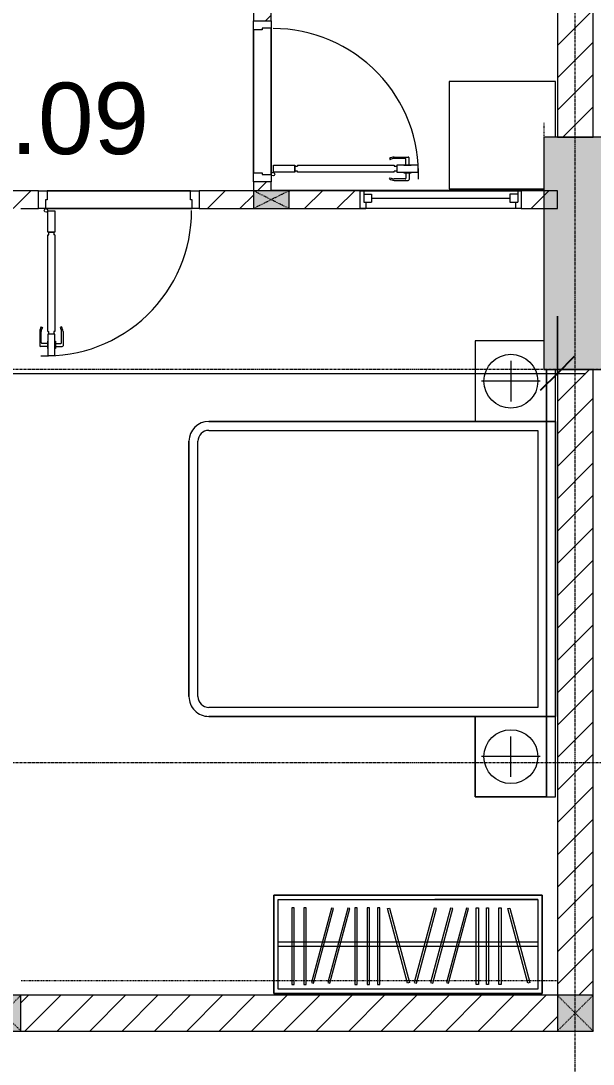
# Model space of a CAD drawing. Header units: millimetres. Extents: x 1591 to 240306, y -15958 to 82755.
# Drawn here: x 85254 to 88454, y 35352 to 41187 of the extents above; entities that cross this region are included whole.
import ezdxf

# ---------------------------------------------------------------- set-up
doc = ezdxf.new("R2010")
doc.units = ezdxf.units.MM
for name, pattern in [('Dash', [6, 3, -3]), ('Dash 1_8_', [6.35, 3.175, -3.175]), ('Grid Line', [22.225, 12.7, -3.175, 3.175, -3.175])]:
    doc.linetypes.add(name, pattern=pattern)
for name, color, linetype, lineweight in [('0-1', 7, 'Continuous', 5), ('A-ANNO-DIMS', 211, 'Continuous', 9), ('A-ANNO-DIMS-160', 211, 'Continuous', 9), ('A-AREA', 32, 'Dash 1_8_', 9), ('A-AREA-IDEN', 2, 'Continuous', 9), ('A-DETL-GENF-1', 9, 'Continuous', 9), ('A-DOOR-1', 254, 'Continuous', 9), ('A-DOOR-2', 9, 'Continuous', 9), ('A-FLOR-1', 250, 'Continuous', 9), ('A-FLOR-2', 9, 'Continuous', 9), ('A-GLAZ-1', 254, 'Continuous', 9), ('A-GLAZ-2', 9, 'Continuous', 9), ('A-WALL-1', 253, 'Continuous', 18), ('A-WALL-2', 9, 'Continuous', 9), ('A-WALL-3', 113, 'Continuous', 18), ('A-WALL-PATT-1', 10, 'Continuous', 9), ('A-WALL-PATT-2', 111, 'Continuous', 9), ('G-IMPT-1', 254, 'Continuous', 9), ('I-FURN-1', 254, 'Continuous', 9), ('S-COLS', 52, 'Continuous', 9), ('S-COLS-1', 52, 'Continuous', 5), ('S-COLS-2', 7, 'Continuous', 18), ('S-COLS-3', 254, 'Continuous', 9), ('S-COLS-4', 253, 'Continuous', 18), ('S-COLS-5', 52, 'Continuous', 18), ('S-COLS-HDLN', 52, 'Dash', 9), ('S-COLS-HDLN-1', 9, 'Dash', 9), ('S-GRID-1', 1, 'Grid Line', 9)]:
    doc.layers.add(name, color=color, linetype=linetype, lineweight=lineweight)
doc.styles.add('Arial_6', font='arial_0.ttf', dxfattribs={"height": 400})
doc.styles.add('UTM Avo', font='UTM Avo.ttf', dxfattribs={"width": 0.9, "height": 400})
doc.dimstyles.new('1_Dim_chi_tiet_2_5_1', dxfattribs={"dimscale": 304.8, "dimtxt": 399.720379, "dimasz": 0.629921, "dimexe": 0.524934, "dimexo": 0.0625, "dimgap": 0.052493, "dimtad": 1, "dimdec": 0, "dimrnd": 5, "dimzin": 0, "dimdsep": 46, "dimtxsty": 'UTM Avo', "dimblk1": 'OBLIQUE', "dimblk2": 'OBLIQUE', "dimsah": 1, "dimcen": 0.09, "dimdle": 0.524934, "dimazin": 0, "dimtfac": 1, "dimtdec": 4, "dimtix": 1, "dimtmove": 0, "dimatfit": 3, "dimfxl": 1.049869, "dimfxlon": 1, "dimtvp": 1, "dimtolj": 1, "dimtzin": 0, "dimarcsym": 2})
pattern_1 = [(45, (0, 0), (-90.50967, 90.50967), [])]
pattern_2 = [(45, (11001.35, 0), (-90.50967, 90.50967), [])]

# ---------------------------------------------------------------- blocks, each defined once
blk = doc.blocks.new('NCV_TKTC_KET CAU_rvt-1-TKCS_MB TẦNG 3-4')
at = {"layer": 'S-COLS-1'}
blk.add_hatch(color=256, dxfattribs=at).paths.add_polyline_path([(77527.6, 39236.9), (77527.6, 40536.9), (77177.6, 40536.9), (77177.6, 39236.9)])
at = {"layer": 'A-FLOR-1'}
blk.add_line((77177.6, 40237.8), (75652.6, 40237.8), dxfattribs=at)
at = {"layer": 'S-COLS-2'}
for p, q in [((77527.6, 40536.9), (77177.6, 40536.9)), ((77177.6, 40536.9), (77177.6, 39236.9)), ((77177.6, 39236.9), (77527.6, 39236.9))]:
    blk.add_line(p, q, dxfattribs=at)
blk = doc.blocks.new('DOOR_CW_01 CANH MO-PANEL KINH - DIW_01-900x2200-CỬA GỖ VÂN LAMINATE-553375-TKCS_MB TẦNG 3-4')
at = {"layer": 'A-DETL-GENF-1'}
for p, q in [((-397, -182), (-397, -62)), ((-397, -62), (-357, -62)), ((-357, -62), (-357, -182)), ((-357, -182), (-397, -182)), ((-397, -196), (-391, -196)), ((-397, -738), (-397, -196)), ((-391, -196), (-391, -182)), ((-391, -182), (-363, -182)), ((-363, -182), (-363, -196)), ((-357, -196), (-363, -196)), ((-357, -196), (-357, -738)), ((-442, -737), (-442, -816.5)), ((-434, -799.5), (-434, -737)), ((-433.9, -711.2), (-427.3, -715.8)), ((-397, -738), (-391, -738)), ((-357, -752), (-397, -752)), ((-397, -752), (-397, -872)), ((-391, -752), (-391, -738)), ((-363, -752), (-391, -752)), ((-357, -738), (-363, -738)), ((-363, -738), (-363, -752)), ((-357, -872), (-357, -752)), ((-320.1, -711.2), (-326.7, -715.8)), ((-320, -799.5), (-320, -737)), ((-312, -737), (-312, -816.5)), ((-399, -803.5), (-430, -803.5)), ((-399, -792.2), (-399, -831.8)), ((-397, -792.2), (-399, -792.2)), ((-397, -792.2), (-397, -831.8)), ((-357, -792.2), (-357, -831.8)), ((-357, -792.2), (-355, -792.2)), ((-355, -792.2), (-355, -831.8)), ((-355, -803.5), (-324, -803.5)), ((-399, -820.5), (-438, -820.5)), ((-399, -831.8), (-397, -831.8)), ((-397, -872), (-357, -872)), ((-355, -831.8), (-357, -831.8)), ((-355, -820.5), (-316, -820.5))]:
    blk.add_line(p, q, dxfattribs=at)
blk.add_circle((-407, -60), 10, dxfattribs=at)
for centre, radius, start, end in [((-407, -60), 814, 268, 0), ((-397, -737), 45, 145, 180), ((-397, -737), 37, 145, 180), ((-357, -737), 37, 0, 35), ((-357, -737), 45, 360, 35), ((-438, -816.5), 4, 180, 270), ((-430, -799.5), 4, 180, 270), ((-324, -799.5), 4, 270, 0), ((-316, -816.5), 4, 270, 0)]:
    blk.add_arc(centre, radius, start, end, dxfattribs=at)
at = {"layer": 'A-DOOR-2'}
for p, q in [((-450, -50), (-450, 50)), ((-450, 50), (-400, 50)), ((-400, 50), (-400, 0)), ((400, 0), (400, 50)), ((400, 50), (450, 50)), ((450, 50), (450, -50)), ((-410, -50), (-450, -50)), ((-410, 0), (-410, -50)), ((-400, 0), (-410, 0)), ((-407, -50), (-382, -50)), ((410, 0), (400, 0)), ((410, -50), (410, 0)), ((450, -50), (410, -50))]:
    blk.add_line(p, q, dxfattribs=at)
blk = doc.blocks.new('M_Fixed - 900 x 1400-901190-TKCS_MB TẦNG 3-4')
at = {"layer": 'A-GLAZ-2'}
for p, q in [((-450, 63), (-431, 63)), ((-431, 63), (-431, 0)), ((431, 63), (431, 0)), ((448.9, 63), (431, 63)), ((-431, 44), (-387, 44)), ((-387, 44), (-387, 0)), ((-387, 22), (387, 22)), ((387, 44), (387, 0)), ((431, 44), (387, 44)), ((-450, -37), (-418, -37)), ((-431, 0), (-387, 0)), ((-418, 0), (-418, -37)), ((387, 0), (431, 0)), ((418, 0), (418, -37)), ((450, -37), (418, -37))]:
    blk.add_line(p, q, dxfattribs=at)
blk = doc.blocks.new('GIUONG NGU-2TAB-1600x2000 - GIUONG NGU-2TAB-1600x2000-V182-TKCS_MB TẦNG 3-4')
at = {"layer": 'I-FURN-1'}
for p, q in [((458.5, 0), (168.3, 0)), ((458.5, -50), (458.5, 0)), ((2108.2, 0), (458.5, 0)), ((458.5, 0), (458.5, -50)), ((458.5, 0), (2108.2, 0)), ((2108.2, -50), (2108.2, 0)), ((458.5, -50), (168.3, -50)), ((168.3, -50), (458.5, -50)), ((458.5, -50), (168.3, -50)), ((458.5, -450.3), (458.5, -50)), ((2108.2, -50), (458.5, -50)), ((458.5, -50), (458.5, -1938.9)), ((458.5, -50), (2108.2, -50)), ((458.5, -1938.9), (458.5, -50)), ((458.5, -450.3), (458.5, -50)), ((458.5, -50), (2108.2, -50)), ((2558.2, 0), (2108.2, 0)), ((2108.2, 0), (2108.2, -50)), ((2558.2, -50), (2108.2, -50)), ((2108.2, -50), (2108.2, -450.3)), ((2108.2, -1938.9), (2108.2, -50)), ((2108.2, -50), (2558.2, -50)), ((2108.2, -50), (2558.2, -50)), ((2108.2, -450.3), (2108.2, -50)), ((2108.2, -50), (2108.2, -1938.9)), ((2558.2, -50), (2558.2, 0)), ((2558.2, -450.3), (2558.2, -50)), ((2558.2, -50), (2558.2, -450.3)), ((8.5, -65), (8.5, -450.3)), ((8.5, -65), (8.5, -450.3)), ((233.5, -86.8), (233.5, -413.5)), ((508.5, -100), (2058.2, -100)), ((508.5, -1938.9), (508.5, -100)), ((2058.2, -100), (2058.2, -1938.9)), ((2333.2, -86.8), (2333.2, -413.5)), ((120.2, -250.2), (346.8, -250.2)), ((2446.5, -250.2), (2219.8, -250.2)), ((8.5, -450.3), (458.5, -450.3)), ((8.5, -450.3), (458.5, -450.3)), ((2108.2, -450.3), (2558.2, -450.3)), ((2558.2, -450.3), (2108.2, -450.3)), ((1997.1, -2000), (569.6, -2000)), ((569.6, -2050), (1997.1, -2050)), ((1997.1, -2050), (569.6, -2050))]:
    blk.add_line(p, q, dxfattribs=at)
for centre in [(233.5, -250.2), (2333.2, -250.2)]:
    blk.add_circle(centre, 150.7, dxfattribs=at)
for centre, radius, start, end in [((569.6, -1938.9), 111.1, 180, 270), ((569.6, -1938.9), 111.1, 180, 270), ((569.6, -1938.9), 61.1, 180, 270), ((1997.1, -1938.9), 111.1, 270, 360), ((1997.1, -1938.9), 61.1, 270, 0), ((1997.1, -1938.9), 111.1, 270, 0)]:
    blk.add_arc(centre, radius, start, end, dxfattribs=at)
blk = doc.blocks.new('TU QUAN AO-SUITE ROOM_3 - TU QUAN AO-SUITE ROOM_3-885817-TKCS_MB TẦNG 3-4')
at = {"layer": 'I-FURN-1'}
for p, q in [((0, 0), (-550, 0)), ((-550, 0), (-550, -1500)), ((-550, -1500), (-550, 0)), ((-550, 0), (0, 0)), ((0, -1500), (0, 0)), ((0, 0), (0, -1500)), ((-550, -24), (-550, -576)), ((-526, -24), (-24, -24)), ((-526, -1476), (-526, -24)), ((-526, -24), (-526, -600)), ((-287, -24), (-287, -576)), ((-263, -24), (-263, -576)), ((-24, -24), (-24, -1476)), ((-478.3, -181.1), (-61.3, -69.4)), ((-58.2, -80.9), (-475.2, -192.7)), ((-61.3, -69.4), (-58.2, -80.9)), ((-480.1, -229.7), (-50.1, -229.7)), ((-480.1, -241.7), (-480.1, -229.7)), ((-475.2, -192.7), (-478.3, -181.1)), ((-50.1, -229.7), (-50.1, -241.7)), ((-50.1, -241.7), (-480.1, -241.7)), ((-480.1, -299.2), (-50.1, -299.2)), ((-480.1, -311.2), (-480.1, -299.2)), ((-50.1, -311.2), (-480.1, -311.2)), ((-50.1, -299.2), (-50.1, -311.2)), ((-480.1, -356.4), (-50.1, -356.4)), ((-480.1, -368.4), (-480.1, -356.4)), ((-50.1, -368.4), (-480.1, -368.4)), ((-50.1, -356.4), (-50.1, -368.4)), ((-475.2, -411.5), (-478.3, -423.1)), ((-478.3, -423.1), (-61.3, -534.9)), ((-58.2, -523.3), (-475.2, -411.5)), ((-475.2, -500.3), (-478.3, -511.9)), ((-478.3, -511.9), (-61.3, -623.6)), ((-58.2, -612.1), (-475.2, -500.3)), ((-61.3, -534.9), (-58.2, -523.3)), ((-287, -576), (-287, -1476)), ((-263, -576), (-263, -1476)), ((-526, -1476), (-526, -600)), ((-475.2, -591.5), (-478.3, -603.1)), ((-478.3, -603.1), (-61.3, -714.9)), ((-58.2, -703.3), (-475.2, -591.5)), ((-61.3, -623.6), (-58.2, -612.1)), ((-478.3, -853.9), (-61.3, -742.1)), ((-58.2, -753.7), (-475.2, -865.5)), ((-61.3, -714.9), (-58.2, -703.3)), ((-61.3, -742.1), (-58.2, -753.7)), ((-475.2, -865.5), (-478.3, -853.9)), ((-480.1, -908.6), (-480.1, -920.6)), ((-480.1, -908.6), (-480.1, -920.6)), ((-50.1, -908.6), (-480.1, -908.6)), ((-480.1, -920.6), (-50.1, -920.6)), ((-50.1, -920.6), (-50.1, -908.6)), ((-480.1, -965.8), (-480.1, -977.8)), ((-480.1, -965.8), (-480.1, -977.8)), ((-50.1, -965.8), (-480.1, -965.8)), ((-480.1, -977.8), (-50.1, -977.8)), ((-50.1, -977.8), (-50.1, -965.8)), ((-480.1, -1035.3), (-480.1, -1047.3)), ((-480.1, -1035.3), (-480.1, -1047.3)), ((-50.1, -1035.3), (-480.1, -1035.3)), ((-480.1, -1047.3), (-50.1, -1047.3)), ((-50.1, -1047.3), (-50.1, -1035.3)), ((-475.2, -1075.3), (-478.3, -1086.9)), ((-478.3, -1086.9), (-61.3, -1198.6)), ((-58.2, -1187.1), (-475.2, -1075.3)), ((-475.2, -1166.5), (-478.3, -1178.1)), ((-58.2, -1278.3), (-475.2, -1166.5)), ((-478.3, -1178.1), (-61.3, -1289.9)), ((-61.3, -1198.6), (-58.2, -1187.1)), ((-61.3, -1289.9), (-58.2, -1278.3)), ((-480.1, -1320.5), (-480.1, -1332.5)), ((-480.1, -1320.5), (-480.1, -1332.5)), ((-50.1, -1320.5), (-480.1, -1320.5)), ((-480.1, -1332.5), (-50.1, -1332.5)), ((-50.1, -1332.5), (-50.1, -1320.5)), ((-480.1, -1386.9), (-480.1, -1398.9)), ((-480.1, -1386.9), (-480.1, -1398.9)), ((-50.1, -1386.9), (-480.1, -1386.9)), ((-480.1, -1398.9), (-50.1, -1398.9)), ((-50.1, -1398.9), (-50.1, -1386.9)), ((-550, -1500), (0, -1500)), ((0, -1500), (-550, -1500)), ((-24, -1476), (-526, -1476))]:
    blk.add_line(p, q, dxfattribs=at)
blk = doc.blocks.new('MAY GIAT - MAY GIAT_dwg-V117-TKCS_MB TẦNG 3-4')
at = {"layer": 'G-IMPT-1'}
blk.add_line((315, 596.6), (5, 596.6), dxfattribs=at)
at = {"layer": 'G-IMPT-1', "flags": 128}
blk.add_lwpolyline([(5, 596.6), (5, 2.3), (605, 2.3), (605, 531.6)], dxfattribs=at)
blk = doc.blocks.new('MAY GIAT - MAY GIAT-V184-TKCS_MB TẦNG 3-4')
at = {"layer": 'I-FURN-1'}
for p, q in [((5, 596.6), (5, 2.3)), ((315, 596.6), (5, 596.6)), ((605, 2.3), (605, 531.6)), ((5, 2.3), (605, 2.3))]:
    blk.add_line(p, q, dxfattribs=at)
blk.add_blockref('MAY GIAT - MAY GIAT_dwg-V117-TKCS_MB TẦNG 3-4', (0, 0))
blk = doc.blocks.new('G1_SOF - BO TRU - 100x200-745959-TKCS_MB TẦNG 3-4')
at = {"layer": 'S-COLS'}
blk.add_hatch(color=256, dxfattribs=at).paths.add_polyline_path([(-50, 100), (-50, -100), (50, -100), (50, 100)])
at = {"layer": 'S-COLS-4'}
for p, q in [((50, 100), (-50, 100)), ((-50, 100), (-50, -100)), ((50, -100), (50, 100)), ((-50, -100), (50, -100))]:
    blk.add_line(p, q, dxfattribs=at)
at = {"layer": 'S-COLS-HDLN-1'}
for p, q in [((50, 100), (-50, -100)), ((-50, 100), (50, -100))]:
    blk.add_line(p, q, dxfattribs=at)
blk = doc.blocks.new('DOOR_CW_01 CANH MO-PANEL KINH - DIG_01-900x2200-CỬA NHÔM KÍNH-901215-TKCS_MB TẦNG 3-4')
at = {"layer": 'A-DETL-GENF-1'}
for p, q in [((-397, -182), (-397, -62)), ((-397, -62), (-357, -62)), ((-357, -62), (-357, -182)), ((-357, -182), (-397, -182)), ((-397, -196), (-391, -196)), ((-397, -738), (-397, -196)), ((-391, -196), (-391, -182)), ((-391, -182), (-363, -182)), ((-363, -182), (-363, -196)), ((-357, -196), (-363, -196)), ((-357, -196), (-357, -738)), ((-442, -737), (-442, -816.5)), ((-434, -799.5), (-434, -737)), ((-433.9, -711.2), (-427.3, -715.8)), ((-397, -738), (-391, -738)), ((-357, -752), (-397, -752)), ((-397, -752), (-397, -872)), ((-391, -752), (-391, -738)), ((-363, -752), (-391, -752)), ((-357, -738), (-363, -738)), ((-363, -738), (-363, -752)), ((-357, -872), (-357, -752)), ((-320.1, -711.2), (-326.7, -715.8)), ((-320, -799.5), (-320, -737)), ((-312, -737), (-312, -816.5)), ((-399, -803.5), (-430, -803.5)), ((-399, -792.2), (-399, -831.8)), ((-397, -792.2), (-399, -792.2)), ((-397, -792.2), (-397, -831.8)), ((-357, -792.2), (-357, -831.8)), ((-357, -792.2), (-355, -792.2)), ((-355, -792.2), (-355, -831.8)), ((-355, -803.5), (-324, -803.5)), ((-399, -820.5), (-438, -820.5)), ((-399, -831.8), (-397, -831.8)), ((-397, -872), (-357, -872)), ((-355, -831.8), (-357, -831.8)), ((-355, -820.5), (-316, -820.5))]:
    blk.add_line(p, q, dxfattribs=at)
blk.add_circle((-407, -60), 10, dxfattribs=at)
for centre, radius, start, end in [((-407, -60), 814, 268, 0), ((-397, -737), 45, 145, 180), ((-397, -737), 37, 145, 180), ((-357, -737), 37, 0, 35), ((-357, -737), 45, 360, 35), ((-438, -816.5), 4, 180, 270), ((-430, -799.5), 4, 180, 270), ((-324, -799.5), 4, 270, 0), ((-316, -816.5), 4, 270, 0)]:
    blk.add_arc(centre, radius, start, end, dxfattribs=at)
at = {"layer": 'A-DOOR-2'}
for p, q in [((-450, -50), (-450, 50)), ((-450, 50), (-400, 50)), ((-400, 50), (-400, 0)), ((400, 0), (400, 50)), ((400, 50), (450, 50)), ((450, 50), (450, -50)), ((-410, -50), (-450, -50)), ((-410, 0), (-410, -50)), ((-400, 0), (-410, 0)), ((-407, -50), (-382, -50)), ((410, 0), (400, 0)), ((410, -50), (410, 0)), ((450, -50), (410, -50))]:
    blk.add_line(p, q, dxfattribs=at)
blk = doc.blocks.new('NCV_TKTC_TANG 3 - 4_rvt-2-TKCS_MB TẦNG 3-4')
at = {"layer": 'A-WALL-PATT-1'}
h = blk.add_hatch(dxfattribs=at)
h.set_pattern_fill('FP_1', color=256, style=0, pattern_type=2)
h.set_pattern_definition(pattern_1)
h.paths.add_polyline_path([(75652.6, 40236.9), (75652.6, 40286.9), (75552.6, 40286.9), (75552.6, 40236.9)])
h.paths.add_polyline_path([(75552.6, 41186.9), (75652.6, 41186.9), (75652.6, 41236.9), (75552.6, 41236.9)])
h = blk.add_hatch(dxfattribs=at)
h.set_pattern_fill('FP_1', color=256, style=0, pattern_type=2)
h.set_pattern_definition(pattern_1)
h.paths.add_polyline_path([(77252.6, 40136.9), (77252.6, 40236.9), (77050.5, 40236.9), (77050.5, 40136.9), (77071, 40136.9)])
h.paths.add_polyline_path([(76150.5, 40136.9), (76150.5, 40236.9), (75752.6, 40236.9), (75752.6, 40136.9)])
h.paths.add_polyline_path([(75552.6, 40136.9), (75552.6, 40236.9), (75250.5, 40236.9), (75250.5, 40136.9), (75459, 40136.9)])
h.paths.add_polyline_path([(74350.5, 40136.9), (74350.5, 40236.9), (74050.9, 40236.9), (74050.9, 40136.9), (74252.6, 40136.9)])
h.paths.add_polyline_path([(73250.9, 40136.9), (73250.9, 40236.9), (72452.6, 40236.9), (72452.6, 40136.9), (73041, 40136.9)])
at = {"layer": 'A-FLOR-2'}
for p, q in [((75552.6, 40336.9), (75552.6, 41136.9)), ((75552.6, 41136.9), (75552.6, 40336.9)), ((75652.6, 40326.9), (75652.6, 41146.9)), ((74400.5, 40236.9), (75200.5, 40236.9)), ((75200.5, 40236.9), (74400.5, 40236.9)), ((75210.5, 40136.9), (74390.5, 40136.9)), ((74390.5, 40136.9), (75210.5, 40136.9))]:
    blk.add_line(p, q, dxfattribs=at)
at = {"layer": 'A-WALL-1'}
for p, q in [((75552.6, 41236.9), (75552.6, 41186.9)), ((75652.6, 41186.9), (75652.6, 41236.9)), ((75552.6, 41186.9), (75652.6, 41186.9)), ((75552.6, 40286.9), (75552.6, 40236.9)), ((75652.6, 40286.9), (75552.6, 40286.9)), ((75652.6, 40236.9), (75652.6, 40286.9)), ((74350.5, 40236.9), (74050.9, 40236.9)), ((74350.5, 40136.9), (74350.5, 40236.9)), ((75552.6, 40236.9), (75250.5, 40236.9)), ((75250.5, 40236.9), (75250.5, 40136.9)), ((76150.5, 40236.9), (75752.6, 40236.9)), ((76150.5, 40136.9), (76150.5, 40236.9)), ((77252.6, 40236.9), (77050.5, 40236.9)), ((77050.5, 40236.9), (77050.5, 40136.9)), ((77252.6, 40136.9), (77252.6, 40236.9)), ((74252.6, 40136.9), (74350.5, 40136.9)), ((75250.5, 40136.9), (75552.6, 40136.9)), ((75752.6, 40136.9), (76150.5, 40136.9)), ((77050.5, 40136.9), (77252.6, 40136.9))]:
    blk.add_line(p, q, dxfattribs=at)
at = {"layer": 'A-WALL-2'}
for p, q in [((75552.6, 40336.9), (75552.6, 41136.9)), ((75652.6, 41146.9), (75652.6, 40326.9)), ((74400.5, 40236.9), (75200.5, 40236.9)), ((76150.5, 40236.9), (77050.5, 40236.9)), ((75210.5, 40136.9), (74390.5, 40136.9)), ((77050.5, 40136.9), (76150.5, 40136.9))]:
    blk.add_line(p, q, dxfattribs=at)
at = {"layer": 'A-DOOR-1', "rotation": 89.99999999999892}
blk.add_blockref('DOOR_CW_01 CANH MO-PANEL KINH - DIG_01-900x2200-CỬA NHÔM KÍNH-901215-TKCS_MB TẦNG 3-4', (75602.6, 40736.9), dxfattribs=at)
at = {"layer": 'A-DOOR-1'}
blk.add_blockref('DOOR_CW_01 CANH MO-PANEL KINH - DIW_01-900x2200-CỬA GỖ VÂN LAMINATE-553375-TKCS_MB TẦNG 3-4', (74800.5, 40186.9), dxfattribs=at)
at = {"layer": 'A-GLAZ-1'}
blk.add_blockref('M_Fixed - 900 x 1400-901190-TKCS_MB TẦNG 3-4', (76600.5, 40173.9), dxfattribs=at)
at = {"layer": 'I-FURN-1'}
for name, p, rotation in [('MAY GIAT - MAY GIAT-V184-TKCS_MB TẦNG 3-4', (76645.9, 40851.9), 269.9999999999998), ('GIUONG NGU-2TAB-1600x2000 - GIUONG NGU-2TAB-1600x2000-V182-TKCS_MB TẦNG 3-4', (77242.6, 39405.2), 270.0000000000005), ('TU QUAN AO-SUITE ROOM_3 - TU QUAN AO-SUITE ROOM_3-885817-TKCS_MB TẦNG 3-4', (77167.6, 35746.9), 269.9999999999996)]:
    blk.add_blockref(name, p, dxfattribs=dict(at, rotation=rotation))
at = {"layer": 'S-COLS-3', "rotation": 269.9999999999993}
blk.add_blockref('G1_SOF - BO TRU - 100x200-745959-TKCS_MB TẦNG 3-4', (75652.6, 40186.9), dxfattribs=at)
blk = doc.blocks.new('G1_SOF - BO TRU - 200x200-3054293-TKCS_MB TẦNG 3-4')
at = {"layer": 'S-COLS'}
blk.add_hatch(color=256, dxfattribs=at).paths.add_polyline_path([(100, -100), (100, 100), (-100, 100), (-100, -100)])
at = {"layer": 'S-COLS-5'}
for p, q in [((100, 100), (-100, 100)), ((-100, 100), (-100, -100)), ((100, -100), (100, 100)), ((-100, -100), (100, -100))]:
    blk.add_line(p, q, dxfattribs=at)
at = {"layer": 'S-COLS-HDLN'}
for p, q in [((100, 100), (-100, -100)), ((-100, 100), (100, -100))]:
    blk.add_line(p, q, dxfattribs=at)
blk = doc.blocks.new('DIMBLOCK338-TKCS_MB TẦNG 3-4')
at = {"layer": 'A-ANNO-DIMS-160'}
for p, q in [((80253.9, 39534.8), (80253.9, 39054.8)), ((80253.9, 39214.8), (80253.9, 39534.8)), ((88253.9, 39534.8), (88253.9, 39054.8)), ((88253.9, 39214.8), (88253.9, 39534.8)), ((80093.9, 39214.8), (88413.9, 39214.8))]:
    blk.add_line(p, q, dxfattribs=at)
at = {"layer": 'A-ANNO-DIMS-160', "lineweight": 25}
for p, q in [((80253.9, 39214.8), (80349.9, 39310.8)), ((88253.9, 39214.8), (88349.9, 39310.8)), ((80253.9, 39214.8), (80157.9, 39118.8)), ((88253.9, 39214.8), (88157.9, 39118.8))]:
    blk.add_line(p, q, dxfattribs=at)
at = {"layer": 'A-ANNO-DIMS-160', "color": 0, "insert": (83706.1, 39734.4), "char_height": 400, "width": 1314.636, "attachment_point": 1, "line_spacing_factor": 1.110334, "style": 'UTM Avo'}
blk.add_mtext('8000', dxfattribs=at)
blk = doc.blocks.new('_Oblique')
at = {"color": 0, "linetype": 'ByBlock', "lineweight": -2}
blk.add_line((-0.5, -0.5), (0.5, 0.5), dxfattribs=at)

msp = doc.modelspace()

# ---------------------------------------------------------------- hatches: boundary and pattern name
at = {"layer": 'A-WALL-PATT-2'}
h = msp.add_hatch(dxfattribs=at)
h.set_pattern_fill('FP_1', color=256, style=0, pattern_type=2)
h.set_pattern_definition(pattern_2)
h.paths.add_polyline_path([(88453.9, 40536.9), (88453.9, 43837), (88253.9, 43837), (88253.9, 40536.9)])
h = msp.add_hatch(dxfattribs=at)
h.set_pattern_fill('FP_1', color=256, style=0, pattern_type=2)
h.set_pattern_definition(pattern_2)
h.paths.add_polyline_path([(88253.9, 35737.4), (88453.9, 35737.4), (88453.9, 39236.9), (88253.9, 39236.9), (88253.9, 38431.9)])
h = msp.add_hatch(dxfattribs=at)
h.set_pattern_fill('FP_1', color=256, style=0, pattern_type=2)
h.set_pattern_definition(pattern_2)
h.paths.add_polyline_path([(88072.4, 35537.4), (88253.9, 35537.4), (88253.9, 35737.4), (85254.2, 35737.4), (85254.2, 35537.4)])
h.paths.add_polyline_path([(84848.3, 35537.4), (85054.2, 35537.4), (85054.2, 35737.4), (83103.9, 35737.4), (83103.9, 35537.4), (84042.3, 35537.4)])
h.paths.add_polyline_path([(77054.2, 35537.4), (77203.9, 35537.4), (77203.9, 35737.4), (77054.2, 35737.4), (77054.2, 35543.2)])
h.paths.add_polyline_path([(76854.2, 35537.4), (76854.2, 35737.4), (72053.9, 35737.4), (72053.9, 35537.4), (76788.2, 35537.4)])
h.paths.add_polyline_path([(78400.2, 35537.4), (80054, 35537.4), (80053.9, 35737.4), (78293.9, 35737.4), (78293.9, 35537.4)])
h.paths.add_polyline_path([(81624.3, 35537.4), (82013.9, 35537.4), (82013.9, 35737.4), (80254, 35737.4), (80254, 35537.4)])
h.paths.add_polyline_path([(70340.1, 35537.4), (71853.9, 35537.4), (71853.9, 35737.4), (70093.9, 35737.4), (70093.9, 35537.4)])
h.paths.add_polyline_path([(67453.9, 35537.4), (67453.9, 35737.4), (63854, 35737.4), (63854, 35537.4), (67116.1, 35537.4)])
h.paths.add_polyline_path([(69003.9, 35537.4), (69003.9, 35737.4), (67653.9, 35737.4), (67653.9, 35537.4), (68728.1, 35537.4)])
h.paths.add_polyline_path([(63654, 35537.4), (63653.9, 35737.4), (63503.9, 35737.4), (63503.9, 35537.4)])
h.paths.add_polyline_path([(62413.9, 35537.4), (62413.9, 35737.4), (60654.2, 35737.4), (60654.2, 35537.4), (62280, 35537.4)])
h.paths.add_polyline_path([(57443.9, 35537.4), (60454.2, 35537.4), (60454.2, 35737.4), (55654, 35737.4), (55654, 35537.4), (56637.9, 35537.4)])

# ---------------------------------------------------------------- linework, layer by layer
at = {"layer": 'A-AREA'}
for p, q in [((88178.9, 40617.2), (88178.9, 40536.9)), ((86668.9, 35818.8), (85253.9, 35818.8)), ((88168.9, 35818.8), (86668.9, 35818.8)), ((88253.9, 35818.8), (88168.9, 35818.8))]:
    msp.add_line(p, q, dxfattribs=at)
at = {"layer": 'A-WALL-3'}
for p, q in [((88253.9, 43837), (88253.9, 40536.9)), ((88453.9, 40536.9), (88453.9, 43837)), ((88253.9, 40536.9), (88453.9, 40536.9)), ((88253.9, 39236.9), (88253.9, 35737.4)), ((88453.9, 39236.9), (88253.9, 39236.9)), ((88453.9, 35737.4), (88453.9, 39236.9)), ((88253.9, 35737.4), (85254.2, 35737.4)), ((85254.2, 35537.4), (88253.9, 35537.4))]:
    msp.add_line(p, q, dxfattribs=at)
at = {"layer": 'S-GRID-1'}
for p, q in [((88353.9, 19175.3), (88353.9, 76690.4)), ((139245.7, 39236.9), (45492.6, 39236.9)), ((139245.7, 37036.9), (45492.6, 37036.9))]:
    msp.add_line(p, q, dxfattribs=at)

# ---------------------------------------------------------------- block references
at = {"layer": '0-1'}
for name in ['NCV_TKTC_KET CAU_rvt-1-TKCS_MB TẦNG 3-4', 'NCV_TKTC_TANG 3 - 4_rvt-2-TKCS_MB TẦNG 3-4']:
    msp.add_blockref(name, (11001.4, 0), dxfattribs=at)
at = {"layer": 'S-COLS'}
for p in [(85154.2, 35637.4), (88353.9, 35637.4)]:
    msp.add_blockref('G1_SOF - BO TRU - 200x200-3054293-TKCS_MB TẦNG 3-4', p, dxfattribs=at)

# ---------------------------------------------------------------- texts
at = {"layer": 'A-AREA-IDEN', "insert": (84852.9, 40435.9), "char_height": 400, "width": 2233.6, "attachment_point": 8, "line_spacing_factor": 0.936439, "style": 'Arial_6'}
msp.add_mtext('\\pt8,16,24,32,40,48,56,64,72,80,88,96,104,112,120,128,136,144,152,160,168,176,184,192,200,208,216,224,232,240,248,256;A2.03.09', dxfattribs=at)

# ---------------------------------------------------------------- dimensions: what is measured, and where the dimension line sits
at = {"layer": 'A-ANNO-DIMS'}
dim = msp.add_linear_dim(base=(88253.9, 39214.8), p1=(80253.9, 39534.8), p2=(88253.9, 39534.8), dimstyle='1_Dim_chi_tiet_2_5_1', override={"dimpost": '<>', "dimfxl": 8000}, dxfattribs=at)
dim.commit()
dim.dimension.update_dxf_attribs({"geometry": 'DIMBLOCK338-TKCS_MB TẦNG 3-4', "text_midpoint": (84253.9, 39437.8)})

doc.saveas('drawing.dxf')
